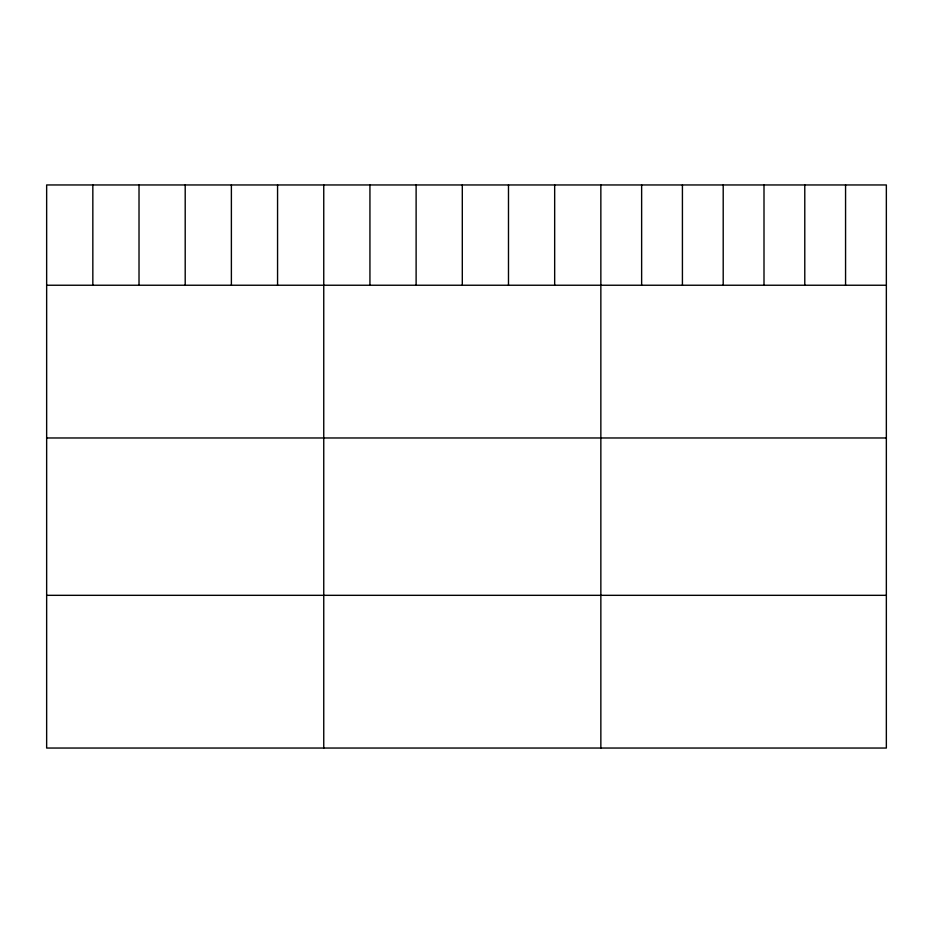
<?xml version="1.0" encoding="UTF-8"?>
<svg xmlns="http://www.w3.org/2000/svg" width="933" height="933" viewBox="0 0 933 933"><rect width="100%" height="100%" fill="white"/><g stroke="black" fill="none" stroke-linecap="round" stroke-linejoin="round"><path stroke-width="1.4" d="M886.35 285.241L886.35 748.044L46.65 748.044L46.65 184.956L886.35 184.956L886.35 285.241L46.65 285.241M46.65 437.974L886.35 437.974M46.65 595.324L886.35 595.324M845.566 184.956L845.566 285.241M804.782 184.956L804.782 285.241M763.999 184.956L763.999 285.241M723.203 184.956L723.203 285.241M682.42 184.956L682.42 285.241M641.636 184.956L641.636 285.241M600.852 184.956L600.852 748.044M554.668 184.956L554.668 285.241M508.485 184.956L508.485 285.241M462.301 184.956L462.301 285.241M416.118 184.956L416.118 285.241M369.935 184.956L369.935 285.241M323.751 184.956L323.751 748.044M277.567 184.956L277.567 285.241M231.384 184.956L231.384 285.241M185.201 184.956L185.201 285.241M139.017 184.956L139.017 285.241M92.834 184.956L92.834 285.241"/></g></svg>
